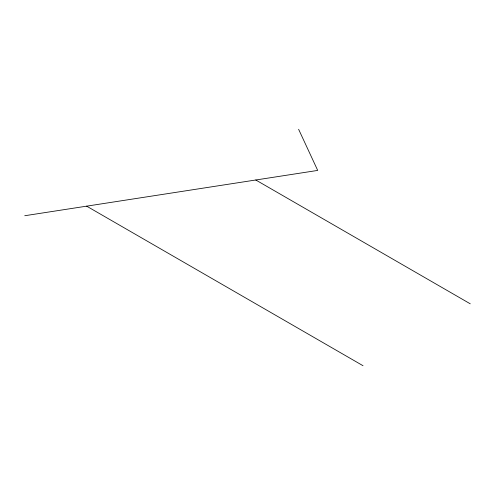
<?xml version="1.0" encoding="UTF-8"?>
<svg xmlns="http://www.w3.org/2000/svg" width="495" height="495" viewBox="0 0 495 495"><rect width="100%" height="100%" fill="white"/><g stroke="black" fill="none" stroke-linecap="round" stroke-linejoin="round"><path stroke-width="0.74" d="M24.75 215.733L317.703 170.416L298.615 129.282M255.791 179.994L470.25 303.806M86.656 206.161L363.021 365.718"/></g></svg>
